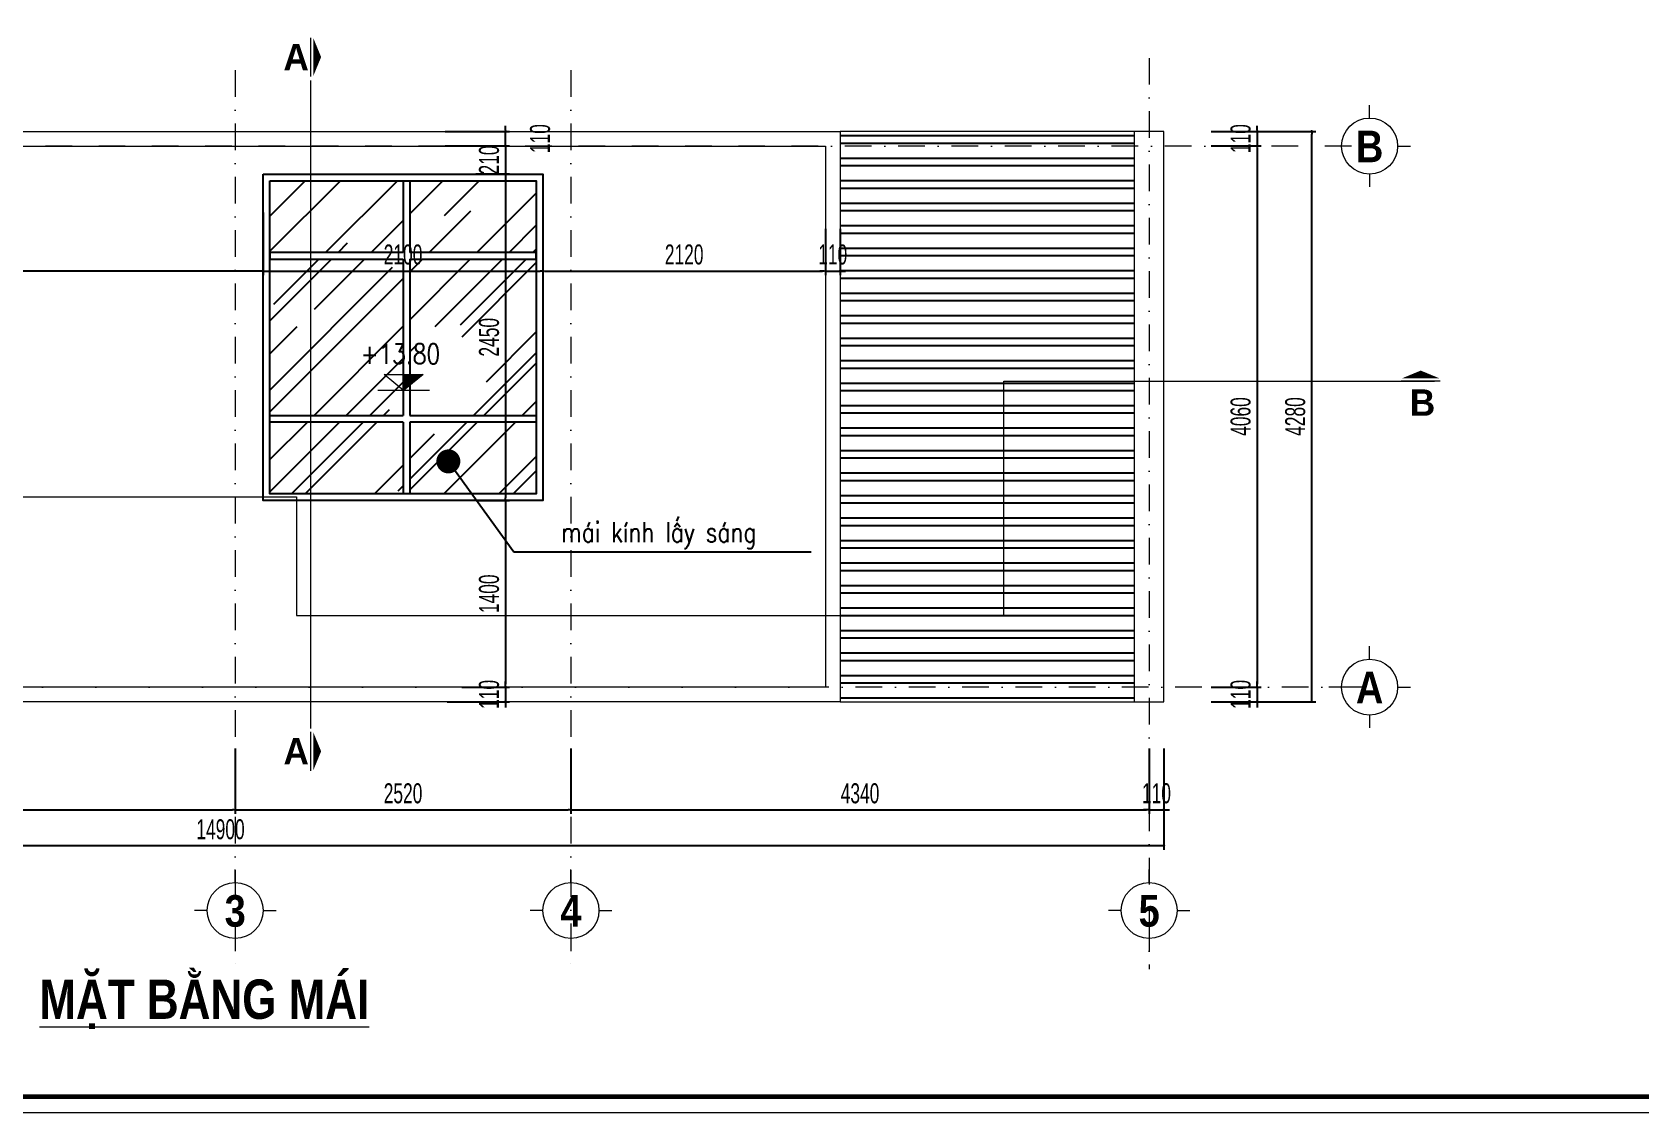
# Model space of a CAD drawing. Header units: millimetres. Extents: x 2565303 to 2664360, y -865723 to -262051.
# Drawn here: x 2639835 to 2651902, y -584616 to -576507 of the extents above; entities that cross this region are included whole.
import ezdxf
from ezdxf.enums import TextEntityAlignment as Align

# ---------------------------------------------------------------- set-up
doc = ezdxf.new("R2010")
doc.units = ezdxf.units.MM
doc.header["$LTSCALE"] = 10
doc.header["$MEASUREMENT"] = 0
doc.linetypes.add('DASHDOT', pattern=[1, 0.5, -0.25, 0, -0.25])
doc.linetypes.add('HIDDEN', pattern=[9.525, 6.35, -3.175])
doc.layers.get('0').update_dxf_attribs({"linetype": 'CONTINUOUS'})
doc.layers.get('DEFPOINTS').update_dxf_attribs({"color": 10, "linetype": 'CONTINUOUS'})
for name, color, linetype, lineweight in [('- Nội Thất', 83, 'CONTINUOUS', 25), ('-thay1', 7, 'CONTINUOUS', 18), ('LC Dim', 8, 'CONTINUOUS', 13), ('LC ISO', 153, 'CONTINUOUS', 13), ('LC Khac', 4, 'CONTINUOUS', 9), ('LC MANH DUT', 35, 'HIDDEN', 5), ('LC Net manh', 250, 'CONTINUOUS', 5), ('LC Net truc', 134, 'DASHDOT', 5), ('LC Text1', 20, 'CONTINUOUS', 13), ('LC Text2', 7, 'CONTINUOUS', 13)]:
    doc.layers.add(name, color=color, linetype=linetype, lineweight=lineweight)
doc.layers.add('Khungten_LCDI', color=7, linetype='CONTINUOUS')
doc.layers.add('M3', color=3, linetype='CONTINUOUS')
doc.styles.add('HOATBIF', font='hoatbif.shx', dxfattribs={"width": 0.65})
doc.styles.add('Khungten', font='', dxfattribs={"width": 0.9, "height": 5000})
doc.styles.add('LC 1', font='')
doc.styles.add('LC 3', font='vnsimli.shx', dxfattribs={"width": 0.75})
doc.styles.add('LC3', font='', dxfattribs={"width": 0.8})
doc.styles.add('T1', font='Vnsimli.shx', dxfattribs={"width": 0.7})
doc.styles.add('Title', font='', dxfattribs={"width": 0.8})
doc.styles.get('Khungten').set_extended_font_data('.VnAvantH')
doc.styles.get('LC 1').set_extended_font_data('.VnAvantH', bold=True)
doc.styles.get('LC3').set_extended_font_data('.VnArialH', bold=True)
doc.styles.get('Title').set_extended_font_data('.VnBlackH')
doc.dimstyles.new('1-100 (1-60)', dxfattribs={"dimscale": 60, "dimtxt": 2.5, "dimasz": 0.35, "dimexe": 0.5, "dimexo": 0, "dimgap": 0.8, "dimtad": 1, "dimdec": 0, "dimzin": 0, "dimdsep": 46, "dimtxsty": 'HOATBIF', "dimblk1": 'DOT', "dimblk2": 'DOT', "dimsah": 1, "dimcen": -1, "dimdle": 1, "dimclrd": 256, "dimclre": 256, "dimclrt": 4, "dimadec": 3, "dimazin": 2, "dimtfac": 0.333333, "dimtdec": 0, "dimtix": 1, "dimtmove": 2, "dimatfit": 3, "dimldrblk": 'DOT', "dimfxl": 1, "dimtvp": 0.833333, "dimtolj": 1, "dimtzin": 0, "dimarcsym": 0})

# ---------------------------------------------------------------- blocks, each defined once
blk = doc.blocks.new('lcdi fix')
at = {"layer": 'DEFPOINTS', "lineweight": 0}
blk.add_lwpolyline([(-1200, -14850), (-1200, 14850), (40800, 14850), (40800, -14850)], close=True, dxfattribs=at)
at = {"layer": 'Khungten_LCDI', "color": 5, "lineweight": 60}
blk.add_lwpolyline([(0, -14650), (0, 14650), (40600, 14650), (40600, -14650)], close=True, dxfattribs=at)
at = {"color": 7, "style": 'Khungten', "width": 0.8}
for tag, p in [('REVISION', (39499, -10746)), ('NGAYHT', (39546, -11609))]:
    blk.add_attdef(tag, text='', height=200, dxfattribs=at).set_placement(p, align=Align.CENTER)
at = {"layer": 'LC Text1', "style": 'Title', "width": 1.485915}
for tag, p, p2 in [('TENBANVE1', (36913, -8886), (40339, -8886)), ('TENBANVE2', (36913, -9562), (40339, -9562))]:
    blk.add_attdef(tag, text='', height=250, dxfattribs=at).set_placement(p, p2, align=Align.FIT)
at = {"layer": 'LC Text1', "style": 'Title', "width": 0.7}
blk.add_attdef('SOBANVE', text='', height=250, dxfattribs=at).set_placement((39562, -13896), align=Align.CENTER)
blk = doc.blocks.new('DOT')
at = {"layer": 'M3', "color": 0, "linetype": 'ByBlock'}
blk.add_line((-0.5, 0), (-1, 0), dxfattribs=at)
at = {"layer": 'M3', "color": 0, "linetype": 'ByBlock', "const_width": 0.5}
blk.add_lwpolyline([(-0.25, 0, 1), (0.25, 0, 1)], format="xyb", close=True, dxfattribs=at)
blk = doc.blocks.new('*D475')
at = {"layer": 'DEFPOINTS', "color": 0, "transparency": 16777216}
for p in [(2637159, -581882), (2641359, -581882), (2641359, -582342)]:
    blk.add_point(p, dxfattribs=at)
at = {"layer": 'LC Dim', "lineweight": -2, "transparency": 16777216}
for p, q in [((2637159, -581882), (2637159, -582372)), ((2641359, -581882), (2641359, -582372)), ((2637180, -582342), (2641338, -582342))]:
    blk.add_line(p, q, dxfattribs=at)
at = {"layer": 'LC Dim', "lineweight": -2, "transparency": 16777216, "xscale": 21, "yscale": 21, "zscale": 21, "rotation": 180}
blk.add_blockref('DOT', (2637159, -582342), dxfattribs=at)
at = {"layer": 'LC Dim', "lineweight": -2, "transparency": 16777216, "xscale": 21, "yscale": 21, "zscale": 21}
blk.add_blockref('DOT', (2641359, -582342), dxfattribs=at)
at = {"layer": 'LC Dim', "color": 4, "transparency": 16777216, "insert": (2639259, -582219), "char_height": 150, "attachment_point": 5, "style": 'HOATBIF'}
blk.add_mtext('\\A1;4200', dxfattribs=at)
blk = doc.blocks.new('*D476')
at = {"layer": 'DEFPOINTS', "color": 0, "transparency": 16777216}
for p in [(2641359, -581882), (2643879, -581882), (2643879, -582342)]:
    blk.add_point(p, dxfattribs=at)
at = {"layer": 'LC Dim', "lineweight": -2, "transparency": 16777216}
for p, q in [((2641359, -581882), (2641359, -582372)), ((2643879, -581882), (2643879, -582372)), ((2641380, -582342), (2643858, -582342))]:
    blk.add_line(p, q, dxfattribs=at)
at = {"layer": 'LC Dim', "lineweight": -2, "transparency": 16777216, "xscale": 21, "yscale": 21, "zscale": 21, "rotation": 180}
blk.add_blockref('DOT', (2641359, -582342), dxfattribs=at)
at = {"layer": 'LC Dim', "lineweight": -2, "transparency": 16777216, "xscale": 21, "yscale": 21, "zscale": 21}
blk.add_blockref('DOT', (2643879, -582342), dxfattribs=at)
at = {"layer": 'LC Dim', "color": 4, "transparency": 16777216, "insert": (2642619, -582219), "char_height": 150, "attachment_point": 5, "style": 'HOATBIF'}
blk.add_mtext('\\A1;2520', dxfattribs=at)
blk = doc.blocks.new('*D477')
at = {"layer": 'DEFPOINTS', "color": 0, "transparency": 16777216}
for p in [(2643879, -581882), (2648219, -581882), (2648219, -582342)]:
    blk.add_point(p, dxfattribs=at)
at = {"layer": 'LC Dim', "lineweight": -2, "transparency": 16777216}
for p, q in [((2643879, -581882), (2643879, -582372)), ((2648219, -581882), (2648219, -582372)), ((2643900, -582342), (2648198, -582342))]:
    blk.add_line(p, q, dxfattribs=at)
at = {"layer": 'LC Dim', "lineweight": -2, "transparency": 16777216, "xscale": 21, "yscale": 21, "zscale": 21, "rotation": 180}
blk.add_blockref('DOT', (2643879, -582342), dxfattribs=at)
at = {"layer": 'LC Dim', "lineweight": -2, "transparency": 16777216, "xscale": 21, "yscale": 21, "zscale": 21}
blk.add_blockref('DOT', (2648219, -582342), dxfattribs=at)
at = {"layer": 'LC Dim', "color": 4, "transparency": 16777216, "insert": (2646049, -582219), "char_height": 150, "attachment_point": 5, "style": 'HOATBIF'}
blk.add_mtext('\\A1;4340', dxfattribs=at)
blk = doc.blocks.new('*D478')
at = {"layer": 'DEFPOINTS', "color": 0, "transparency": 16777216}
for p in [(2648219, -581882), (2648329, -581882), (2648329, -582342)]:
    blk.add_point(p, dxfattribs=at)
at = {"layer": 'LC Dim', "lineweight": -2, "transparency": 16777216}
for p, q in [((2648219, -581882), (2648219, -582372)), ((2648329, -581882), (2648329, -582372)), ((2648198, -582342), (2648177, -582342)), ((2648219, -582342), (2648329, -582342)), ((2648350, -582342), (2648371, -582342))]:
    blk.add_line(p, q, dxfattribs=at)
at = {"layer": 'LC Dim', "lineweight": -2, "transparency": 16777216, "xscale": 21, "yscale": 21, "zscale": 21}
blk.add_blockref('DOT', (2648219, -582342), dxfattribs=at)
at = {"layer": 'LC Dim', "lineweight": -2, "transparency": 16777216, "xscale": 21, "yscale": 21, "zscale": 21, "rotation": 180}
blk.add_blockref('DOT', (2648329, -582342), dxfattribs=at)
at = {"layer": 'LC Dim', "color": 4, "transparency": 16777216, "insert": (2648274, -582219), "char_height": 150, "attachment_point": 5, "style": 'HOATBIF'}
blk.add_mtext('\\A1;110', dxfattribs=at)
blk = doc.blocks.new('*D479')
at = {"layer": 'DEFPOINTS', "color": 0, "transparency": 16777216}
for p in [(2633429, -581882), (2648329, -581882), (2633429, -582612)]:
    blk.add_point(p, dxfattribs=at)
at = {"layer": 'LC Dim', "lineweight": -2, "transparency": 16777216}
for p, q in [((2633429, -581882), (2633429, -582642)), ((2648329, -581882), (2648329, -582642)), ((2648308, -582612), (2633450, -582612))]:
    blk.add_line(p, q, dxfattribs=at)
at = {"layer": 'LC Dim', "lineweight": -2, "transparency": 16777216, "xscale": 21, "yscale": 21, "zscale": 21, "rotation": 180}
blk.add_blockref('DOT', (2633429, -582612), dxfattribs=at)
at = {"layer": 'LC Dim', "lineweight": -2, "transparency": 16777216, "xscale": 21, "yscale": 21, "zscale": 21}
blk.add_blockref('DOT', (2648329, -582612), dxfattribs=at)
at = {"layer": 'LC Dim', "color": 4, "transparency": 16777216, "insert": (2641249, -582489), "char_height": 150, "attachment_point": 5, "style": 'HOATBIF'}
blk.add_mtext('\\A1;14900', dxfattribs=at)
blk = doc.blocks.new('*D484')
at = {"layer": 'DEFPOINTS', "color": 0, "transparency": 16777216}
for p in [(2648684, -577251), (2648684, -577361), (2649029, -577361)]:
    blk.add_point(p, dxfattribs=at)
at = {"layer": 'LC Dim', "lineweight": -2, "transparency": 16777216}
for p, q in [((2648684, -577251), (2649059, -577251)), ((2649029, -577230), (2649029, -577209)), ((2649029, -577251), (2649029, -577361)), ((2648684, -577361), (2649059, -577361)), ((2649029, -577382), (2649029, -577403))]:
    blk.add_line(p, q, dxfattribs=at)
at = {"layer": 'LC Dim', "lineweight": -2, "transparency": 16777216, "xscale": 21, "yscale": 21, "zscale": 21}
for p, rotation in [((2649029, -577251), 270), ((2649029, -577361), 90)]:
    blk.add_blockref('DOT', p, dxfattribs=dict(at, rotation=rotation))
at = {"layer": 'LC Dim', "color": 4, "transparency": 16777216, "insert": (2648906, -577306), "char_height": 150, "attachment_point": 5, "rotation": 90, "style": 'HOATBIF'}
blk.add_mtext('\\A1;110', dxfattribs=at)
blk = doc.blocks.new('*D485')
at = {"layer": 'DEFPOINTS', "color": 0, "transparency": 16777216}
for p in [(2648684, -577361), (2648684, -581421), (2649029, -581421)]:
    blk.add_point(p, dxfattribs=at)
at = {"layer": 'LC Dim', "lineweight": -2, "transparency": 16777216}
for p, q in [((2648684, -577361), (2649059, -577361)), ((2649029, -577382), (2649029, -581400)), ((2648684, -581421), (2649059, -581421))]:
    blk.add_line(p, q, dxfattribs=at)
at = {"layer": 'LC Dim', "lineweight": -2, "transparency": 16777216, "xscale": 21, "yscale": 21, "zscale": 21}
for p, rotation in [((2649029, -577361), 90), ((2649029, -581421), 270)]:
    blk.add_blockref('DOT', p, dxfattribs=dict(at, rotation=rotation))
at = {"layer": 'LC Dim', "color": 4, "transparency": 16777216, "insert": (2648906, -579391), "char_height": 150, "attachment_point": 5, "rotation": 90, "style": 'HOATBIF'}
blk.add_mtext('\\A1;4060', dxfattribs=at)
blk = doc.blocks.new('*D486')
at = {"layer": 'DEFPOINTS', "color": 0, "transparency": 16777216}
for p in [(2648684, -581421), (2648684, -581531), (2649029, -581531)]:
    blk.add_point(p, dxfattribs=at)
at = {"layer": 'LC Dim', "lineweight": -2, "transparency": 16777216}
for p, q in [((2648684, -581421), (2649059, -581421)), ((2649029, -581400), (2649029, -581379)), ((2649029, -581421), (2649029, -581531)), ((2648684, -581531), (2649059, -581531)), ((2649029, -581552), (2649029, -581573))]:
    blk.add_line(p, q, dxfattribs=at)
at = {"layer": 'LC Dim', "lineweight": -2, "transparency": 16777216, "xscale": 21, "yscale": 21, "zscale": 21}
for p, rotation in [((2649029, -581421), 270), ((2649029, -581531), 90)]:
    blk.add_blockref('DOT', p, dxfattribs=dict(at, rotation=rotation))
at = {"layer": 'LC Dim', "color": 4, "transparency": 16777216, "insert": (2648906, -581476), "char_height": 150, "attachment_point": 5, "rotation": 90, "style": 'HOATBIF'}
blk.add_mtext('\\A1;110', dxfattribs=at)
blk = doc.blocks.new('*D487')
at = {"layer": 'DEFPOINTS', "color": 0, "transparency": 16777216}
for p in [(2648684, -577251), (2649439, -577251), (2648684, -581531)]:
    blk.add_point(p, dxfattribs=at)
at = {"layer": 'LC Dim', "lineweight": -2, "transparency": 16777216}
for p, q in [((2648684, -577251), (2649469, -577251)), ((2649439, -581510), (2649439, -577272)), ((2648684, -581531), (2649469, -581531))]:
    blk.add_line(p, q, dxfattribs=at)
at = {"layer": 'LC Dim', "lineweight": -2, "transparency": 16777216, "xscale": 21, "yscale": 21, "zscale": 21}
for p, rotation in [((2649439, -577251), 90), ((2649439, -581531), 270)]:
    blk.add_blockref('DOT', p, dxfattribs=dict(at, rotation=rotation))
at = {"layer": 'LC Dim', "color": 4, "transparency": 16777216, "insert": (2649316, -579391), "char_height": 150, "attachment_point": 5, "rotation": 90, "style": 'HOATBIF'}
blk.add_mtext('\\A1;4280', dxfattribs=at)
blk = doc.blocks.new('TIEUDE1')
at = {"layer": 'LC Text2', "color": 7, "style": 'LC 1'}
blk.add_attdef('TIªU§Ò', text='', height=5, dxfattribs=at).set_placement((0, 0), align=Align.BOTTOM_CENTER)
blk.add_attdef('TL', text='', height=3, dxfattribs=at).set_placement((0, -2), align=Align.TOP_CENTER)
blk = doc.blocks.new('TTRUC')
at = {"layer": 'LC ISO'}
for p, q in [((0, 6.95), (0, 10.13)), ((-6.95, 0), (-10.13, 0)), ((6.95, 0), (10.13, 0)), ((0, -6.95), (0, -10.13))]:
    blk.add_line(p, q, dxfattribs=at)
at = {"layer": 'LC Net manh'}
blk.add_circle((0, 0), 6.95, dxfattribs=at)
blk = doc.blocks.new('Caodo1')
at = {"layer": 'LC Text1'}
blk.add_hatch(color=256, dxfattribs=at).paths.add_polyline_path([(0, 200), (0, 0), (243, 200)])
for p, q in [((324, 0), (-324, 0)), ((0, 0), (0, 200))]:
    blk.add_line(p, q, dxfattribs=at)
blk.add_lwpolyline([(-243, 200), (243, 200), (0, 0), (0, 0)], close=True, dxfattribs=at)
at = {"layer": 'LC Text1', "style": 'T1', "width": 0.8}
blk.add_attdef('%%P0,00', text='', height=250, dxfattribs=at).set_placement((-39, 460), align=Align.MIDDLE_CENTER)
blk = doc.blocks.new('*U264')
at = {"layer": 'LC Khac', "color": 1, "ltscale": 2}
for p, q in [((0, 485), (0, 0)), ((0, -8196), (0, -8682))]:
    blk.add_line(p, q, dxfattribs=at)
for points in [[(134, 243, 0, 471, 0), (37, 243, 275, 275, 0)], [(134, -8439, 0, 471, 0), (37, -8439, 275, 275, 0)]]:
    blk.add_lwpolyline(points, format="xyseb", dxfattribs=at)
at = {"layer": 'LC MANH DUT', "ltscale": 200}
blk.add_line((0, -49), (0, -8152), dxfattribs=at)
at = {"ltscale": 2, "style": 'LC 1'}
for p in [(-179, 243), (-179, -8439)]:
    blk.add_attdef('LC', text='', height=330, dxfattribs=at).set_placement(p, align=Align.MIDDLE_CENTER)
blk = doc.blocks.new('*D505')
at = {"layer": 'DEFPOINTS', "color": 0, "transparency": 16777216}
for p in [(2641569, -577860), (2643669, -577860), (2643669, -578299)]:
    blk.add_point(p, dxfattribs=at)
at = {"layer": 'LC Dim', "lineweight": -2, "transparency": 16777216}
for p, q in [((2641569, -577860), (2641569, -578329)), ((2643669, -577860), (2643669, -578329)), ((2641590, -578299), (2643648, -578299))]:
    blk.add_line(p, q, dxfattribs=at)
at = {"layer": 'LC Dim', "lineweight": -2, "transparency": 16777216, "xscale": 21, "yscale": 21, "zscale": 21, "rotation": 180}
blk.add_blockref('DOT', (2641569, -578299), dxfattribs=at)
at = {"layer": 'LC Dim', "lineweight": -2, "transparency": 16777216, "xscale": 21, "yscale": 21, "zscale": 21}
blk.add_blockref('DOT', (2643669, -578299), dxfattribs=at)
at = {"layer": 'LC Dim', "color": 4, "transparency": 16777216, "insert": (2642619, -578176), "char_height": 150, "attachment_point": 5, "style": 'HOATBIF'}
blk.add_mtext('\\A1;2100', dxfattribs=at)
blk = doc.blocks.new('*D506')
at = {"layer": 'DEFPOINTS', "color": 0, "transparency": 16777216}
for p in [(2643669, -577860), (2645789, -577983), (2645789, -578299)]:
    blk.add_point(p, dxfattribs=at)
at = {"layer": 'LC Dim', "lineweight": -2, "transparency": 16777216}
for p, q in [((2643669, -577860), (2643669, -578329)), ((2645789, -577983), (2645789, -578329)), ((2643690, -578299), (2645768, -578299))]:
    blk.add_line(p, q, dxfattribs=at)
at = {"layer": 'LC Dim', "lineweight": -2, "transparency": 16777216, "xscale": 21, "yscale": 21, "zscale": 21, "rotation": 180}
blk.add_blockref('DOT', (2643669, -578299), dxfattribs=at)
at = {"layer": 'LC Dim', "lineweight": -2, "transparency": 16777216, "xscale": 21, "yscale": 21, "zscale": 21}
blk.add_blockref('DOT', (2645789, -578299), dxfattribs=at)
at = {"layer": 'LC Dim', "color": 4, "transparency": 16777216, "insert": (2644729, -578176), "char_height": 150, "attachment_point": 5, "style": 'HOATBIF'}
blk.add_mtext('\\A1;2120', dxfattribs=at)
blk = doc.blocks.new('*D507')
at = {"layer": 'DEFPOINTS', "color": 0, "transparency": 16777216}
for p in [(2645789, -577983), (2645899, -577983), (2645899, -578299)]:
    blk.add_point(p, dxfattribs=at)
at = {"layer": 'LC Dim', "lineweight": -2, "transparency": 16777216}
for p, q in [((2645789, -577983), (2645789, -578329)), ((2645899, -577983), (2645899, -578329)), ((2645768, -578299), (2645747, -578299)), ((2645789, -578299), (2645899, -578299)), ((2645920, -578299), (2645941, -578299))]:
    blk.add_line(p, q, dxfattribs=at)
at = {"layer": 'LC Dim', "lineweight": -2, "transparency": 16777216, "xscale": 21, "yscale": 21, "zscale": 21}
blk.add_blockref('DOT', (2645789, -578299), dxfattribs=at)
at = {"layer": 'LC Dim', "lineweight": -2, "transparency": 16777216, "xscale": 21, "yscale": 21, "zscale": 21, "rotation": 180}
blk.add_blockref('DOT', (2645899, -578299), dxfattribs=at)
at = {"layer": 'LC Dim', "color": 4, "transparency": 16777216, "insert": (2645844, -578176), "char_height": 150, "attachment_point": 5, "style": 'HOATBIF'}
blk.add_mtext('\\A1;110', dxfattribs=at)
blk = doc.blocks.new('*D508')
at = {"layer": 'DEFPOINTS', "color": 0, "transparency": 16777216}
for p in [(2636559, -577891), (2641569, -577976), (2636559, -578299)]:
    blk.add_point(p, dxfattribs=at)
at = {"layer": 'LC Dim', "lineweight": -2, "transparency": 16777216}
for p, q in [((2636559, -577891), (2636559, -578329)), ((2641569, -577976), (2641569, -578329)), ((2641548, -578299), (2636580, -578299))]:
    blk.add_line(p, q, dxfattribs=at)
at = {"layer": 'LC Dim', "lineweight": -2, "transparency": 16777216, "xscale": 21, "yscale": 21, "zscale": 21, "rotation": 180}
blk.add_blockref('DOT', (2636559, -578299), dxfattribs=at)
at = {"layer": 'LC Dim', "lineweight": -2, "transparency": 16777216, "xscale": 21, "yscale": 21, "zscale": 21}
blk.add_blockref('DOT', (2641569, -578299), dxfattribs=at)
at = {"layer": 'LC Dim', "color": 4, "transparency": 16777216, "insert": (2639064, -578176), "char_height": 150, "attachment_point": 5, "style": 'HOATBIF'}
blk.add_mtext('\\A1;5010', dxfattribs=at)
blk = doc.blocks.new('*D518')
at = {"layer": 'DEFPOINTS', "color": 0, "transparency": 16777216}
for p in [(2643165, -577361), (2643165, -577571), (2643388, -577571)]:
    blk.add_point(p, dxfattribs=at)
at = {"layer": 'LC Dim', "lineweight": -2, "transparency": 16777216}
for p, q in [((2643165, -577361), (2643418, -577361)), ((2643388, -577340), (2643388, -577319)), ((2643388, -577361), (2643388, -577571)), ((2643165, -577571), (2643418, -577571)), ((2643388, -577592), (2643388, -577613))]:
    blk.add_line(p, q, dxfattribs=at)
at = {"layer": 'LC Dim', "lineweight": -2, "transparency": 16777216, "xscale": 21, "yscale": 21, "zscale": 21}
for p, rotation in [((2643388, -577361), 270), ((2643388, -577571), 90)]:
    blk.add_blockref('DOT', p, dxfattribs=dict(at, rotation=rotation))
at = {"layer": 'LC Dim', "color": 4, "transparency": 16777216, "insert": (2643265, -577466), "char_height": 150, "attachment_point": 5, "rotation": 90, "style": 'HOATBIF'}
blk.add_mtext('\\A1;210', dxfattribs=at)
blk = doc.blocks.new('*D519')
at = {"layer": 'DEFPOINTS', "color": 0, "transparency": 16777216}
for p in [(2643165, -577571), (2643175, -580021), (2643388, -580021)]:
    blk.add_point(p, dxfattribs=at)
at = {"layer": 'LC Dim', "lineweight": -2, "transparency": 16777216}
for p, q in [((2643165, -577571), (2643418, -577571)), ((2643388, -577592), (2643388, -580000)), ((2643175, -580021), (2643418, -580021))]:
    blk.add_line(p, q, dxfattribs=at)
at = {"layer": 'LC Dim', "lineweight": -2, "transparency": 16777216, "xscale": 21, "yscale": 21, "zscale": 21}
for p, rotation in [((2643388, -577571), 90), ((2643388, -580021), 270)]:
    blk.add_blockref('DOT', p, dxfattribs=dict(at, rotation=rotation))
at = {"layer": 'LC Dim', "color": 4, "transparency": 16777216, "insert": (2643265, -578796), "char_height": 150, "attachment_point": 5, "rotation": 90, "style": 'HOATBIF'}
blk.add_mtext('\\A1;2450', dxfattribs=at)
blk = doc.blocks.new('*D520')
at = {"layer": 'DEFPOINTS', "color": 0, "transparency": 16777216}
for p in [(2643175, -580021), (2643060, -581421), (2643388, -581421)]:
    blk.add_point(p, dxfattribs=at)
at = {"layer": 'LC Dim', "lineweight": -2, "transparency": 16777216}
for p, q in [((2643175, -580021), (2643418, -580021)), ((2643388, -580042), (2643388, -581400)), ((2643060, -581421), (2643418, -581421))]:
    blk.add_line(p, q, dxfattribs=at)
at = {"layer": 'LC Dim', "lineweight": -2, "transparency": 16777216, "xscale": 21, "yscale": 21, "zscale": 21}
for p, rotation in [((2643388, -580021), 90), ((2643388, -581421), 270)]:
    blk.add_blockref('DOT', p, dxfattribs=dict(at, rotation=rotation))
at = {"layer": 'LC Dim', "color": 4, "transparency": 16777216, "insert": (2643265, -580721), "char_height": 150, "attachment_point": 5, "rotation": 90, "style": 'HOATBIF'}
blk.add_mtext('\\A1;1400', dxfattribs=at)
blk = doc.blocks.new('*D521')
at = {"layer": 'DEFPOINTS', "color": 0, "transparency": 16777216}
for p in [(2643060, -581421), (2642949, -581531), (2643388, -581531)]:
    blk.add_point(p, dxfattribs=at)
at = {"layer": 'LC Dim', "lineweight": -2, "transparency": 16777216}
for p, q in [((2643060, -581421), (2643418, -581421)), ((2643388, -581400), (2643388, -581379)), ((2643388, -581421), (2643388, -581531)), ((2642949, -581531), (2643418, -581531)), ((2643388, -581552), (2643388, -581573))]:
    blk.add_line(p, q, dxfattribs=at)
at = {"layer": 'LC Dim', "lineweight": -2, "transparency": 16777216, "xscale": 21, "yscale": 21, "zscale": 21}
for p, rotation in [((2643388, -581421), 270), ((2643388, -581531), 90)]:
    blk.add_blockref('DOT', p, dxfattribs=dict(at, rotation=rotation))
at = {"layer": 'LC Dim', "color": 4, "transparency": 16777216, "insert": (2643265, -581476), "char_height": 150, "attachment_point": 5, "rotation": 90, "style": 'HOATBIF'}
blk.add_mtext('\\A1;110', dxfattribs=at)
blk = doc.blocks.new('*D522')
at = {"layer": 'DEFPOINTS', "color": 0, "transparency": 16777216}
for p in [(2642934, -577251), (2643388, -577251), (2642934, -577361)]:
    blk.add_point(p, dxfattribs=at)
at = {"layer": 'LC Dim', "lineweight": -2, "transparency": 16777216}
for p, q in [((2642934, -577251), (2643418, -577251)), ((2643388, -577230), (2643388, -577209)), ((2643388, -577361), (2643388, -577251)), ((2642934, -577361), (2643418, -577361)), ((2643388, -577382), (2643388, -577403))]:
    blk.add_line(p, q, dxfattribs=at)
at = {"layer": 'LC Dim', "lineweight": -2, "transparency": 16777216, "xscale": 21, "yscale": 21, "zscale": 21}
for p, rotation in [((2643388, -577251), 270), ((2643388, -577361), 90)]:
    blk.add_blockref('DOT', p, dxfattribs=dict(at, rotation=rotation))
at = {"layer": 'LC Dim', "color": 4, "transparency": 16777216, "insert": (2643648, -577306), "char_height": 150, "attachment_point": 5, "rotation": 90, "style": 'HOATBIF'}
blk.add_mtext('\\A1;110', dxfattribs=at)

msp = doc.modelspace()

# ---------------------------------------------------------------- hatches: boundary and pattern name
at = {"layer": '- Nội Thất'}
h = msp.add_hatch(dxfattribs=at)
h.set_pattern_fill('ANSI32', color=256, scale=450, angle=135, style=0)
h.set_pattern_definition([(180, (-363.52, -106695.73), (-3e-14, -168.75), []), (180, (-419.77, -106639.48), (-3e-14, -168.75), [])])
h.paths.add_polyline_path([(2648109.2, -577251.3), (2645899.2, -577251.3), (2645899.2, -581531.3), (2648109.2, -581531.3)])
h = msp.add_hatch(dxfattribs=at)
h.set_pattern_fill('AR-RROOF', color=256, scale=550, angle=45, style=0)
h.set_pattern_definition([(45, (-363.5, -99179.8), (466.69048, 1244.50793), [8250, -1100, 2750, -550]), (45, (-40.7, -98468.1), (-906.15734, 128.33988), [1650, -181.5, 3300, -412.5]), (45, (-499.64, -98654.77), (1761.756545, 2282.894243), [4400, -770, 2200, -550])])
h.paths.add_polyline_path([(2643619.2, -579432.6), (2642669.2, -579432.6), (2642669.2, -579971.3), (2643619.2, -579971.3)])
h.paths.add_polyline_path([(2642619.2, -579432.6), (2641619.2, -579432.6), (2641619.2, -579971.3), (2642619.2, -579971.3)])
h.paths.add_polyline_path([(2642619.2, -578210.1), (2641619.2, -578210.1), (2641619.2, -579382.6), (2642619.2, -579382.6)])
h.paths.add_polyline_path([(2643619.2, -578210.1), (2642669.2, -578210.1), (2642669.2, -579382.6), (2643619.2, -579382.6)])
h.paths.add_polyline_path([(2643619.2, -577621.3), (2642669.2, -577621.3), (2642669.2, -578160.1), (2643619.2, -578160.1)])
h.paths.add_polyline_path([(2642619.2, -577621.3), (2641619.2, -577621.3), (2641619.2, -578160.1), (2642619.2, -578160.1)])

# ---------------------------------------------------------------- linework, layer by layer
for p, q in [((2642619.2, -577621.3), (2642619.2, -578160.1)), ((2642669.2, -577621.3), (2642669.2, -578160.1)), ((2642619.2, -578210.1), (2642619.2, -579382.6)), ((2642669.2, -578210.1), (2642669.2, -579382.6)), ((2642619.2, -579432.6), (2642619.2, -579971.3)), ((2642669.2, -579432.6), (2642669.2, -579971.3))]:
    msp.add_line(p, q, dxfattribs=at)
for points in [[(2641569.2, -577571.3), (2643669.2, -577571.3), (2643669.2, -580021.3), (2641569.2, -580021.3)], [(2641619.2, -577621.3), (2643619.2, -577621.3), (2643619.2, -579971.3), (2641619.2, -579971.3)]]:
    msp.add_lwpolyline(points, close=True, dxfattribs=at)
for points in [[(2642619.2, -578160.1), (2641619.2, -578160.1), (2641619.2, -578210.1), (2642619.2, -578210.1)], [(2642669.2, -578210.1), (2643619.2, -578210.1), (2643619.2, -578160.1), (2642669.2, -578160.1)], [(2642619.2, -579432.6), (2641619.2, -579432.6), (2641619.2, -579382.6), (2642619.2, -579382.6)], [(2642669.2, -579382.6), (2643619.2, -579382.6), (2643619.2, -579432.6), (2642669.2, -579432.6)]]:
    msp.add_lwpolyline(points, dxfattribs=at)
at = {"layer": '-thay1'}
for p, q in [((2648329.2, -577251.3), (2645899.2, -577251.3)), ((2648109.2, -581531.3), (2648109.2, -577251.3)), ((2648329.2, -581531.3), (2648329.2, -577251.3)), ((2645899.2, -581531.3), (2648329.2, -581531.3))]:
    msp.add_line(p, q, dxfattribs=at)
for points in [[(2636449.2, -577251.3), (2645899.2, -577251.3), (2645899.2, -581531.3), (2636449.2, -581531.3)], [(2636559.2, -577361.3), (2645789.2, -577361.3), (2645789.2, -581421.3), (2636559.2, -581421.3)]]:
    msp.add_lwpolyline(points, close=True, dxfattribs=at)
at = {"layer": 'LC Khac', "color": 1, "ltscale": 2}
msp.add_line((2650403, -579126.6), (2650111.7, -579126.6), dxfattribs=at)
msp.add_lwpolyline([(2650257.4, -579046.2, 0, 282.9, 0), (2650257.4, -579104.7, 165, 165, 0)], format="xyseb", dxfattribs=at)
at = {"layer": 'LC MANH DUT', "ltscale": 300}
for p, q in [((2647129.1, -580884.6), (2647129.1, -579126.6)), ((2647129.1, -579126.6), (2650361.5, -579126.6)), ((2632937.1, -579993.7), (2641818.4, -579993.7)), ((2641818.4, -579993.7), (2641818.4, -580884.6)), ((2641818.4, -580884.6), (2647129.1, -580884.6))]:
    msp.add_line(p, q, dxfattribs=at)
at = {"layer": 'LC Net truc', "ltscale": 40}
for p, q in [((2648219.2, -576700.8), (2648219.2, -583537.4)), ((2641359.2, -576792.8), (2641359.2, -583537.4)), ((2643879.2, -576792.8), (2643879.2, -583537.4)), ((2649736.8, -577361.3), (2631524.8, -577361.3)), ((2649815.6, -581421.3), (2631566.6, -581421.3))]:
    msp.add_line(p, q, dxfattribs=at)

# ---------------------------------------------------------------- block references
at = {"layer": '-thay1', "xscale": 0.6000000155618181, "yscale": 0.6000000155618181, "zscale": 0.6000000155618181}
msp.add_blockref('lcdi fix', (2629991.8, -575705.6), dxfattribs=at)
ref = msp.add_blockref('*U264', (2641923.8, -576839.5), dxfattribs=dict(xscale=0.5999999999992269, yscale=0.5999999999992269, zscale=0.5999999999992269))
ref.add_attrib('LC', 'A', dxfattribs={"ltscale": 2, "height": 198, "style": 'LC 1'}).set_placement((2641816.7, -581902.9), align=Align.MIDDLE_CENTER)
ref.add_attrib('LC', 'A', dxfattribs={"ltscale": 2, "height": 198, "style": 'LC 1'}).set_placement((2641816.7, -576693.9), align=Align.MIDDLE_CENTER)
at = {"layer": 'LC ISO', "xscale": 30.23532588053422, "yscale": 30.23532588053422, "zscale": 30.23532588053422}
for p in [(2649873.7, -577361.3), (2649873.7, -581421.3), (2641359.2, -583097.2), (2643879.2, -583097.2), (2648219.2, -583097.2)]:
    msp.add_blockref('TTRUC', p, dxfattribs=at)
at = {"layer": 'LC Text1'}
ref = msp.add_blockref('Caodo1', (2642623, -579196.7), dxfattribs=dict(at, xscale=0.5999999999992269, yscale=0.5999999999992269, zscale=0.5999999999992269))
ref.add_attrib('%%P0,00', '+13.80', dxfattribs={"layer": 'LC Text2', "height": 150, "style": 'T1', "width": 0.8}).set_placement((2642599.6, -578921), align=Align.MIDDLE_CENTER)
at = {"layer": 'LC Text2'}
ref = msp.add_blockref('TIEUDE1', (2641127.4, -583999.3), dxfattribs=dict(at, xscale=60, yscale=60, zscale=60))
ref.add_attrib('TIªU§Ò', '%%UmÆt b»ng m¸i', dxfattribs={"color": 7, "height": 295.465, "style": 'LC3', "width": 0.8}).set_placement((2641127.4, -583999.3), align=Align.BOTTOM_CENTER)

# ---------------------------------------------------------------- texts
at = {"ltscale": 2, "style": 'LC 1'}
msp.add_attdef('B', text='B', height=198, dxfattribs=at).set_placement((2650270.4, -579286.5), align=Align.MIDDLE_CENTER)
at = {"layer": 'LC Text1', "ltscale": 0.2, "style": 'LC 1', "width": 0.9}
for s, p in [('b', (2649873.7, -577553.9)), ('a', (2649873.7, -581613.9)), ('3', (2641359.2, -583289.8)), ('4', (2643879.2, -583289.8)), ('5', (2648219.2, -583289.8))]:
    msp.add_text(s, height=236.7, dxfattribs=at).set_placement(p, align=Align.BOTTOM_CENTER)
at = {"layer": 'LC Text1', "color": 3, "style": 'LC 3', "width": 0.8}
msp.add_text('m¸i kÝnh lÊy s¸ng', height=150, dxfattribs=at).set_placement((2643805.5, -580333.8))

# ---------------------------------------------------------------- dimensions: what is measured, and where the dimension line sits
at = {"layer": 'LC Dim'}
dim = msp.add_linear_dim(base=(2643388.4, -577251.3), p1=(2642933.7, -577361.3), p2=(2642933.7, -577251.3), angle=90, dimstyle='1-100 (1-60)', dxfattribs=at)
dim.commit()
dim.dimension.update_dxf_attribs({"geometry": '*D522', "text_midpoint": (2643647.8, -577306.3), "dimtype": 160})
for base, p1, p2, picture, middle in [((2649029.4, -577361.3), (2648684.5, -577251.3), (2648684.5, -577361.3), '*D484', (2648906.4, -577306.3)), ((2649439.3, -577251.3), (2648684.5, -581531.3), (2648684.5, -577251.3), '*D487', (2649316.3, -579391.3)), ((2643388.4, -577571.3), (2643165.1, -577361.3), (2643165.1, -577571.3), '*D518', (2643265.4, -577466.3)), ((2649029.4, -581421.3), (2648684.5, -577361.3), (2648684.5, -581421.3), '*D485', (2648906.4, -579391.3)), ((2643388.4, -580021.3), (2643165.1, -577571.3), (2643175, -580021.3), '*D519', (2643265.4, -578796.3)), ((2643388.4, -581421.3), (2643175, -580021.3), (2643060.5, -581421.3), '*D520', (2643265.4, -580721.3)), ((2643388.4, -581531.3), (2643060.5, -581421.3), (2642949.3, -581531.3), '*D521', (2643265.4, -581476.3)), ((2649029.4, -581531.3), (2648684.5, -581421.3), (2648684.5, -581531.3), '*D486', (2648906.4, -581476.3))]:
    dim = msp.add_linear_dim(base=base, p1=p1, p2=p2, angle=90, dimstyle='1-100 (1-60)', dxfattribs=at)
    dim.commit()
    dim.dimension.update_dxf_attribs({"geometry": picture, "text_midpoint": middle})
for base, p1, p2, picture, middle in [((2643669.2, -578298.5), (2641569.2, -577860.3), (2643669.2, -577860.3), '*D505', (2642619.2, -578175.5)), ((2645789.2, -578298.5), (2643669.2, -577860.3), (2645789.2, -577983.3), '*D506', (2644729.2, -578175.5)), ((2636559.2, -578298.5), (2641569.2, -577975.6), (2636559.2, -577890.7), '*D508', (2639064.2, -578175.5)), ((2645899.2, -578298.5), (2645789.2, -577983.3), (2645899.2, -577983.3), '*D507', (2645844.2, -578175.5)), ((2641359.2, -582342.3), (2637159.2, -581882.5), (2641359.2, -581882.5), '*D475', (2639259.2, -582219.3)), ((2643879.2, -582342.3), (2641359.2, -581882.5), (2643879.2, -581882.5), '*D476', (2642619.2, -582219.3)), ((2648219.2, -582342.3), (2643879.2, -581882.5), (2648219.2, -581882.5), '*D477', (2646049.2, -582219.3)), ((2648329.2, -582342.3), (2648219.2, -581882.5), (2648329.2, -581882.5), '*D478', (2648274.2, -582219.3))]:
    dim = msp.add_linear_dim(base=base, p1=p1, p2=p2, dimstyle='1-100 (1-60)', dxfattribs=at)
    dim.commit()
    dim.dimension.update_dxf_attribs({"geometry": picture, "text_midpoint": middle})
dim = msp.add_linear_dim(base=(2633429.2, -582612), p1=(2648329.2, -581882.5), p2=(2633429.2, -581882.5), dimstyle='1-100 (1-60)', dxfattribs=at)
dim.commit()
dim.dimension.update_dxf_attribs({"geometry": '*D479', "text_midpoint": (2641249.2, -582489), "dimtype": 160})

# ---------------------------------------------------------------- leaders
msp.add_leader([(2642959.1, -579727.6), (2643450.5, -580407.2), (2645681.2, -580407.2)], dimstyle='1-100 (1-60)', override={"dimasz": 3, "dimgap": 0.8, "dimtad": 0}, dxfattribs=at)

doc.saveas('drawing.dxf')
